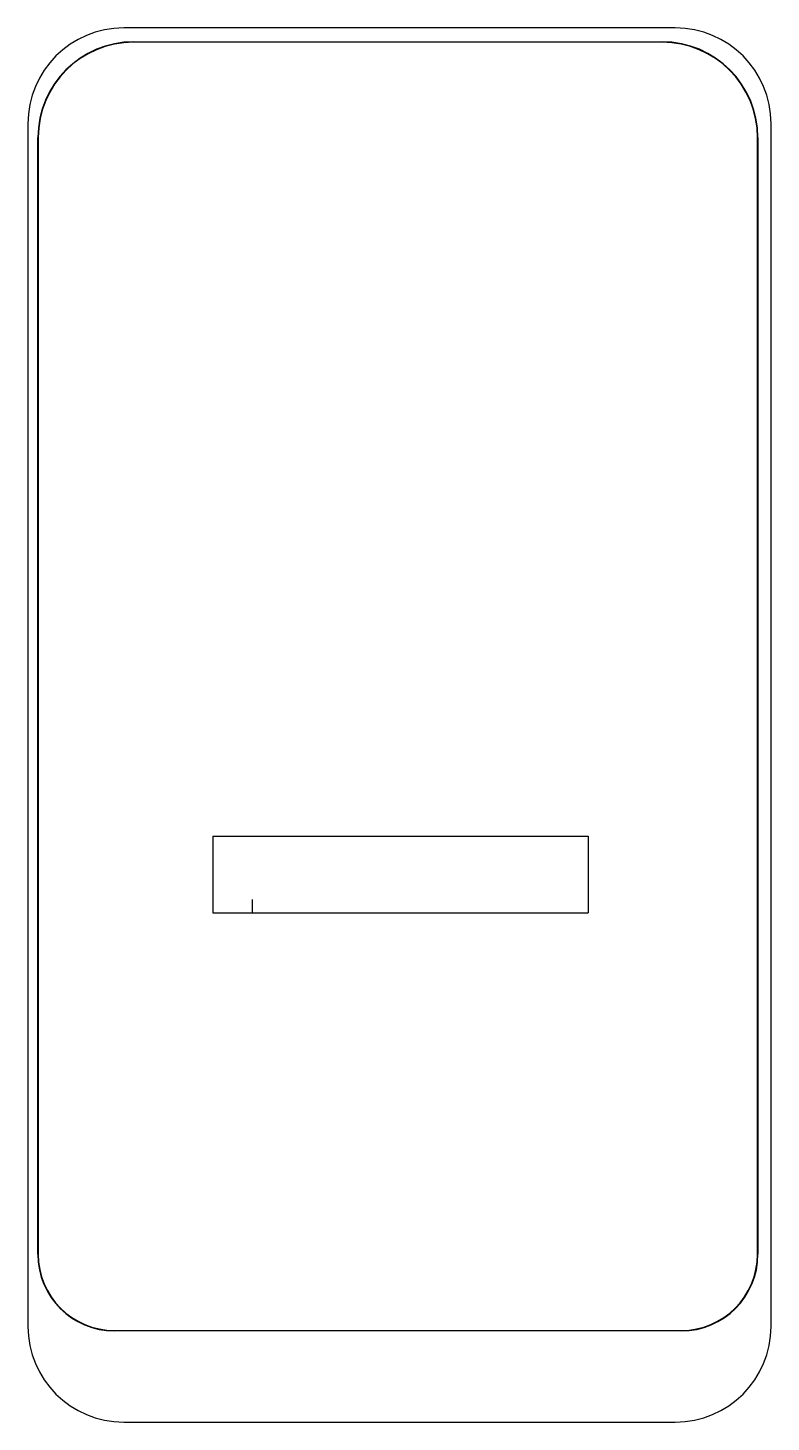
# Model space of a CAD drawing. Header units: millimetres. Extents: x -9.7 to 9.7, y -19.2 to 17.2.
import ezdxf

# ---------------------------------------------------------------- set-up
doc = ezdxf.new("R2010")
doc.units = ezdxf.units.MM

msp = doc.modelspace()

# ---------------------------------------------------------------- linework, layer by layer
at = {"color": 7, "linetype": 'Continuous', "lineweight": 25}
for p, q in [((7.24, 17.188), (-7.155, 17.188)), ((-6.895, 16.825), (-6.895, 16.815)), ((-6.895, 16.825), (6.895, 16.825)), ((6.895, 16.815), (-6.895, 16.815)), ((6.895, 16.825), (6.895, 16.815)), ((-9.655, 14.688), (-9.655, -16.706)), ((9.74, -16.706), (9.74, 14.688)), ((-9.395, -14.825), (-9.395, 14.325)), ((-9.395, 14.325), (-9.385, 14.325)), ((-9.385, 14.325), (-9.385, -14.825)), ((9.385, -14.825), (9.385, 14.325)), ((9.395, 14.325), (9.385, 14.325)), ((9.395, 14.325), (9.395, -14.825)), ((-9.385, -14.825), (-9.395, -14.825)), ((9.385, -14.825), (9.395, -14.825)), ((-7.395, -16.815), (7.395, -16.815)), ((-7.395, -16.815), (-7.395, -16.825)), ((7.395, -16.825), (-7.395, -16.825)), ((7.395, -16.815), (7.395, -16.825)), ((-7.155, -19.206), (7.24, -19.206))]:
    msp.add_line(p, q, dxfattribs=at)
at = {"color": 7, "linetype": 'Continuous'}
for p, q in [((-4.828, -3.909), (4.962, -3.909)), ((-4.828, -3.909), (-4.828, -5.908)), ((4.962, -3.909), (4.962, -5.908)), ((-3.795, -5.908), (-3.795, -5.56)), ((-4.828, -5.908), (4.962, -5.908))]:
    msp.add_line(p, q, dxfattribs=at)
at = {"color": 7, "linetype": 'Continuous', "lineweight": 25}
for centre, radius, start, end in [((-7.155, 14.688), 2.5, 90, 180), ((7.24, 14.688), 2.5, 0, 90), ((-6.895, 14.325), 2.5, 90, 180), ((-6.895, 14.325), 2.49, 90, 180), ((6.895, 14.325), 2.5, 0, 90), ((6.895, 14.325), 2.49, 0, 90), ((-7.395, -14.825), 2, 180, 270), ((-7.395, -14.825), 1.99, 180, 270), ((7.395, -14.825), 1.99, 270, 0), ((7.395, -14.825), 2, 270, 0), ((-7.155, -16.706), 2.5, 180, 270), ((7.24, -16.706), 2.5, 270, 0)]:
    msp.add_arc(centre, radius, start, end, dxfattribs=at)

doc.saveas('drawing.dxf')
